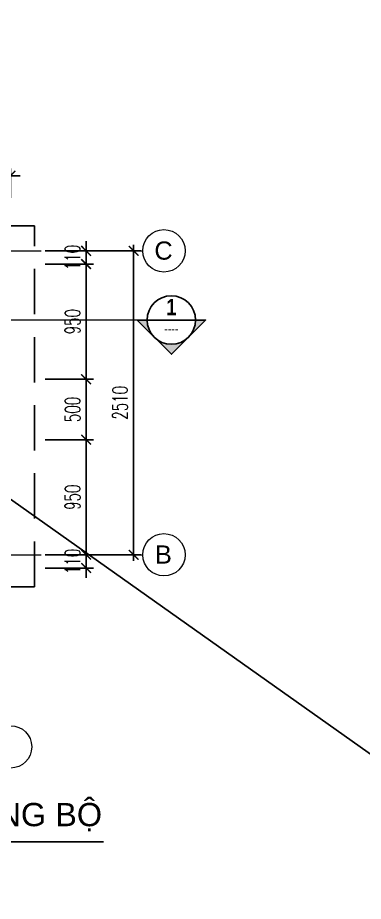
# Model space of a CAD drawing. Header units: millimetres. Extents: x -529861 to -223882, y -171969 to 61504.
# Drawn here: x -466624 to -463768, y -108252 to -100954 of the extents above; entities that cross this region are included whole.
import ezdxf
from ezdxf.enums import TextEntityAlignment as Align

# ---------------------------------------------------------------- set-up
doc = ezdxf.new("R2010")
doc.units = ezdxf.units.MM
doc.header["$LTSCALE"] = 5000
doc.linetypes.add('CENTER', pattern=[2, 1.25, -0.25, 0.25, -0.25])
doc.linetypes.add('HIDDEN', pattern=[0.375, 0.25, -0.125])
doc.layers.get('Defpoints').update_dxf_attribs({"color": 143})
for name, color, linetype, lineweight in [('06- General text', 2, 'Continuous', 25), ('07- Hidden', 8, 'HIDDEN', 15), ('08- Note', 6, 'Continuous', 25), ('kata_grid', 8, 'CENTER', 5), ('S-dims', 8, 'Continuous', 18), ('S-GRID-IDEN', 7, 'Continuous', 9), ('S-TEXT35', 3, 'Continuous', 30)]:
    doc.layers.add(name, color=color, linetype=linetype, lineweight=lineweight)
doc.layers.add('KCS_HIDDEN', color=8, linetype='HIDDEN')
doc.layers.add('KCS_Plotter', color=11, linetype='Continuous', plot=False)
doc.styles.add('.VnArialH', font='')
doc.styles.add('Arial_1', font='arial.ttf', dxfattribs={"height": 299.9999999999997})
doc.styles.add('Brief text', font='')
doc.styles.add('General text 1', font='')
doc.styles.add('VNAVANTH', font='')
doc.styles.add('vnsimpli', font='vnsimli.shx', dxfattribs={"width": 0.65})
doc.styles.get('.VnArialH').set_extended_font_data('.VnArialH')
doc.styles.get('Brief text').set_extended_font_data('.VnHelvetInsH', bold=True)
doc.styles.get('General text 1').set_extended_font_data('.VnAvantH')
doc.styles.get('VNAVANTH').set_extended_font_data('.VnAvantH')
doc.dimstyles.new('KCS_DIM75', dxfattribs={"dimscale": 75, "dimtxt": 2.5, "dimasz": 1.6, "dimexe": 1.2, "dimexo": 0, "dimgap": 1, "dimtad": 1, "dimdec": 0, "dimzin": 0, "dimdsep": 46, "dimtxsty": 'vnsimpli', "dimblk": 'ARCHTICK', "dimcen": 0, "dimdle": 1, "dimclrd": 256, "dimclre": 256, "dimclrt": 2, "dimadec": 0, "dimazin": 0, "dimtfac": 1, "dimtdec": 0, "dimtix": 1, "dimtmove": 2, "dimatfit": 3, "dimfxl": 1, "dimtolj": 1, "dimtzin": 0, "dimarcsym": 0})

# ---------------------------------------------------------------- blocks, each defined once
blk = doc.blocks.new('Grid - CIRCLE 3_5mm-333445-MB CHI TIẾT THANG TẦNG 1')
at = {"layer": 'S-GRID-IDEN'}
blk.add_circle((0, 0), 3.500000000000003, dxfattribs=at)
blk = doc.blocks.new('_ArchTick')
at = {"color": 0, "linetype": 'ByBlock', "const_width": 0.15}
blk.add_lwpolyline([(-0.5, -0.5), (0.5, 0.5)], dxfattribs=at)
blk = doc.blocks.new('*D1321')
at = {"layer": 'Defpoints', "color": 0, "linetype": 'ByBlock', "ltscale": 1500, "transparency": 16777216}
for p in [(-466396.5201228735, -105389.7724377526), (-466058.3633587697, -105389.7724377526), (-466396.5201228735, -105499.7724377526)]:
    blk.add_point(p, dxfattribs=at)
at = {"layer": 'S-dims', "linetype": 'ByBlock', "lineweight": -2, "ltscale": 1500, "transparency": 16777216}
for p, q in [((-466058.3633587697, -105389.7724377526), (-466058.3633587697, -105309.7724377526)), ((-466396.5201228735, -105389.7724377526), (-465998.3633587697, -105389.7724377526)), ((-466058.3633587697, -105499.7724377526), (-466058.3633587697, -105389.7724377526)), ((-466396.5201228735, -105499.7724377526), (-465998.3633587697, -105499.7724377526)), ((-466058.3633587697, -105499.7724377526), (-466058.3633587697, -105579.7724377526))]:
    blk.add_line(p, q, dxfattribs=at)
at = {"layer": 'S-dims', "linetype": 'ByBlock', "lineweight": -2, "ltscale": 1500, "transparency": 16777216, "xscale": 80, "yscale": 80, "zscale": 80}
for p, rotation in [((-466058.3633587697, -105389.7724377526), 270), ((-466058.3633587697, -105499.7724377526), 90)]:
    blk.add_blockref('_ArchTick', p, dxfattribs=dict(at, rotation=rotation))
at = {"layer": 'S-dims', "color": 2, "linetype": 'ByBlock', "ltscale": 1500, "transparency": 16777216, "insert": (-466170.8633587697, -105444.7724377526), "char_height": 125, "attachment_point": 5, "rotation": 90, "style": 'vnsimpli'}
blk.add_mtext('\\A1;110', dxfattribs=at)
blk = doc.blocks.new('*D1322')
at = {"layer": 'Defpoints', "color": 0, "linetype": 'ByBlock', "ltscale": 1500, "transparency": 16777216}
for p in [(-466396.5201228735, -104439.7724377525), (-466058.3633587699, -104439.7724377525), (-466396.5201228735, -105389.7724377526)]:
    blk.add_point(p, dxfattribs=at)
at = {"layer": 'S-dims', "linetype": 'ByBlock', "lineweight": -2, "ltscale": 1500, "transparency": 16777216}
for p, q in [((-466058.3633587699, -105439.7724377526), (-466058.3633587699, -104389.7724377525)), ((-466396.5201228735, -104439.7724377525), (-465998.3633587699, -104439.7724377525)), ((-466396.5201228735, -105389.7724377526), (-465998.3633587699, -105389.7724377526))]:
    blk.add_line(p, q, dxfattribs=at)
at = {"layer": 'S-dims', "linetype": 'ByBlock', "lineweight": -2, "ltscale": 1500, "transparency": 16777216, "xscale": 80, "yscale": 80, "zscale": 80}
for p, rotation in [((-466058.3633587699, -104439.7724377525), 90), ((-466058.3633587699, -105389.7724377526), 270)]:
    blk.add_blockref('_ArchTick', p, dxfattribs=dict(at, rotation=rotation))
at = {"layer": 'S-dims', "color": 2, "linetype": 'ByBlock', "ltscale": 1500, "transparency": 16777216, "insert": (-466170.8633587699, -104914.7724377526), "char_height": 125, "attachment_point": 5, "rotation": 90, "style": 'vnsimpli'}
blk.add_mtext('\\A1;950', dxfattribs=at)
blk = doc.blocks.new('*D1323')
at = {"layer": 'Defpoints', "color": 0, "linetype": 'ByBlock', "ltscale": 1500, "transparency": 16777216}
for p in [(-466396.5201228735, -103939.7724377526), (-466058.3633587701, -103939.7724377526), (-466396.5201228735, -104439.7724377525)]:
    blk.add_point(p, dxfattribs=at)
at = {"layer": 'S-dims', "linetype": 'ByBlock', "lineweight": -2, "ltscale": 1500, "transparency": 16777216}
for p, q in [((-466058.3633587701, -104489.7724377525), (-466058.3633587701, -103889.7724377526)), ((-466396.5201228735, -103939.7724377526), (-465998.3633587701, -103939.7724377526)), ((-466396.5201228735, -104439.7724377525), (-465998.3633587701, -104439.7724377525))]:
    blk.add_line(p, q, dxfattribs=at)
at = {"layer": 'S-dims', "linetype": 'ByBlock', "lineweight": -2, "ltscale": 1500, "transparency": 16777216, "xscale": 80, "yscale": 80, "zscale": 80}
for p, rotation in [((-466058.3633587701, -103939.7724377526), 90), ((-466058.3633587701, -104439.7724377525), 270)]:
    blk.add_blockref('_ArchTick', p, dxfattribs=dict(at, rotation=rotation))
at = {"layer": 'S-dims', "color": 2, "linetype": 'ByBlock', "ltscale": 1500, "transparency": 16777216, "insert": (-466170.8633587701, -104189.7724377526), "char_height": 125, "attachment_point": 5, "rotation": 90, "style": 'vnsimpli'}
blk.add_mtext('\\A1;500', dxfattribs=at)
blk = doc.blocks.new('*D1324')
at = {"layer": 'Defpoints', "color": 0, "linetype": 'ByBlock', "ltscale": 1500, "transparency": 16777216}
for p in [(-466396.5201228735, -102989.7724377526), (-466058.3633587704, -102989.7724377526), (-466396.5201228735, -103939.7724377526)]:
    blk.add_point(p, dxfattribs=at)
at = {"layer": 'S-dims', "linetype": 'ByBlock', "lineweight": -2, "ltscale": 1500, "transparency": 16777216}
for p, q in [((-466058.3633587704, -103989.7724377526), (-466058.3633587704, -102939.7724377526)), ((-466396.5201228735, -102989.7724377526), (-465998.3633587704, -102989.7724377526)), ((-466396.5201228735, -103939.7724377526), (-465998.3633587704, -103939.7724377526))]:
    blk.add_line(p, q, dxfattribs=at)
at = {"layer": 'S-dims', "linetype": 'ByBlock', "lineweight": -2, "ltscale": 1500, "transparency": 16777216, "xscale": 80, "yscale": 80, "zscale": 80}
for p, rotation in [((-466058.3633587704, -102989.7724377526), 90), ((-466058.3633587704, -103939.7724377526), 270)]:
    blk.add_blockref('_ArchTick', p, dxfattribs=dict(at, rotation=rotation))
at = {"layer": 'S-dims', "color": 2, "linetype": 'ByBlock', "ltscale": 1500, "transparency": 16777216, "insert": (-466170.8633587704, -103464.7724377526), "char_height": 125, "attachment_point": 5, "rotation": 90, "style": 'vnsimpli'}
blk.add_mtext('\\A1;950', dxfattribs=at)
blk = doc.blocks.new('*D1325')
at = {"layer": 'Defpoints', "color": 0, "linetype": 'ByBlock', "ltscale": 1500, "transparency": 16777216}
for p in [(-466396.5201228735, -102879.7724377526), (-466058.3633587706, -102879.7724377526), (-466396.5201228735, -102989.7724377526)]:
    blk.add_point(p, dxfattribs=at)
at = {"layer": 'S-dims', "linetype": 'ByBlock', "lineweight": -2, "ltscale": 1500, "transparency": 16777216}
for p, q in [((-466058.3633587706, -102879.7724377526), (-466058.3633587706, -102799.7724377526)), ((-466396.5201228735, -102879.7724377526), (-465998.3633587706, -102879.7724377526)), ((-466058.3633587706, -102989.7724377526), (-466058.3633587706, -102879.7724377526)), ((-466396.5201228735, -102989.7724377526), (-465998.3633587706, -102989.7724377526)), ((-466058.3633587706, -102989.7724377526), (-466058.3633587706, -103069.7724377526))]:
    blk.add_line(p, q, dxfattribs=at)
at = {"layer": 'S-dims', "linetype": 'ByBlock', "lineweight": -2, "ltscale": 1500, "transparency": 16777216, "xscale": 80, "yscale": 80, "zscale": 80}
for p, rotation in [((-466058.3633587706, -102879.7724377526), 270), ((-466058.3633587706, -102989.7724377526), 90)]:
    blk.add_blockref('_ArchTick', p, dxfattribs=dict(at, rotation=rotation))
at = {"layer": 'S-dims', "color": 2, "linetype": 'ByBlock', "ltscale": 1500, "transparency": 16777216, "insert": (-466170.8633587706, -102934.7724377526), "char_height": 125, "attachment_point": 5, "rotation": 90, "style": 'vnsimpli'}
blk.add_mtext('\\A1;110', dxfattribs=at)
blk = doc.blocks.new('*D1326')
at = {"layer": 'Defpoints', "color": 0, "linetype": 'ByBlock', "ltscale": 1500, "transparency": 16777216}
for p in [(-466396.5201228735, -102879.7724377526), (-465665.7973422759, -102879.7724377526), (-466327.4758349905, -105389.7724377526)]:
    blk.add_point(p, dxfattribs=at)
at = {"layer": 'S-dims', "linetype": 'ByBlock', "lineweight": -2, "ltscale": 1500, "transparency": 16777216}
for p, q in [((-466396.5201228735, -102879.7724377526), (-465605.7973422759, -102879.7724377526)), ((-465665.7973422759, -105439.7724377526), (-465665.7973422759, -102829.7724377526)), ((-466327.4758349905, -105389.7724377526), (-465605.7973422759, -105389.7724377526))]:
    blk.add_line(p, q, dxfattribs=at)
at = {"layer": 'S-dims', "linetype": 'ByBlock', "lineweight": -2, "ltscale": 1500, "transparency": 16777216, "xscale": 80, "yscale": 80, "zscale": 80}
for p, rotation in [((-465665.7973422759, -102879.7724377526), 90), ((-465665.7973422759, -105389.7724377526), 270)]:
    blk.add_blockref('_ArchTick', p, dxfattribs=dict(at, rotation=rotation))
at = {"layer": 'S-dims', "color": 2, "linetype": 'ByBlock', "ltscale": 1500, "transparency": 16777216, "insert": (-465778.2973422759, -104134.7724377526), "char_height": 125, "attachment_point": 5, "rotation": 90, "style": 'vnsimpli'}
blk.add_mtext('\\A1;2510', dxfattribs=at)
blk = doc.blocks.new('*D1333')
at = {"layer": 'Defpoints', "color": 0, "linetype": 'ByBlock', "ltscale": 1500, "transparency": 16777216}
for p in [(-466682.7442647686, -102258.973542521), (-466902.7442647683, -102442.254448815), (-466682.7442647686, -102442.254448815)]:
    blk.add_point(p, dxfattribs=at)
at = {"layer": 'S-dims', "linetype": 'ByBlock', "lineweight": -2, "ltscale": 1500, "transparency": 16777216}
for p, q in [((-466902.7442647683, -102442.254448815), (-466902.7442647683, -102198.973542521)), ((-466682.7442647686, -102442.254448815), (-466682.7442647686, -102198.973542521)), ((-466902.7442647683, -102258.973542521), (-466982.7442647683, -102258.973542521)), ((-466902.7442647683, -102258.973542521), (-466682.7442647686, -102258.973542521)), ((-466682.7442647686, -102258.973542521), (-466602.7442647686, -102258.973542521))]:
    blk.add_line(p, q, dxfattribs=at)
at = {"layer": 'S-dims', "linetype": 'ByBlock', "lineweight": -2, "ltscale": 1500, "transparency": 16777216, "xscale": 80, "yscale": 80, "zscale": 80}
blk.add_blockref('_ArchTick', (-466902.7442647683, -102258.973542521), dxfattribs=at)
at = {"layer": 'S-dims', "linetype": 'ByBlock', "lineweight": -2, "ltscale": 1500, "transparency": 16777216, "xscale": 80, "yscale": 80, "zscale": 80, "rotation": 180}
blk.add_blockref('_ArchTick', (-466682.7442647686, -102258.973542521), dxfattribs=at)
at = {"layer": 'S-dims', "color": 2, "linetype": 'ByBlock', "ltscale": 1500, "transparency": 16777216, "insert": (-466792.7442647684, -102146.473542521), "char_height": 125, "attachment_point": 5, "style": 'vnsimpli'}
blk.add_mtext('\\A1;220', dxfattribs=at)
blk = doc.blocks.new('*U1335')
blk.add_line((1.00364818687926, 0.0041041847255062), (135.108854791882, -1.969850392908226e-12))
for major_axis, ratio, start_param, end_param in [((9.036144578272506, 0.003305663733417841), 0.9999999985452653, -0.1766373959880079, 3.316766794115412), ((-9.036143618278757, 0.005317582842727809), 0.9999999985453222, 0.6128268266196271, 2.529211183375953)]:
    blk.add_ellipse((10.0397933595124, 0.003672959700233425), major_axis=major_axis, ratio=ratio, start_param=start_param, end_param=end_param)
at = {"layer": 'S-TEXT35', "style": 'VNAVANTH'}
for tag, p in [('VIET_NAME', (21.6372146121098, 3.328628873367961)), ('ENGLISH_NAME', (21.6372146121098, -7.828627578268879))]:
    blk.add_attdef(tag, p, '', height=5, dxfattribs=at)
for tag, height, p in [('VIEW-NUMBER', 5, (10.04016064258418, 1.499999999999151)), ('SHEET_NUMBER', 2.5, (10.03648768282664, -5.000000000000849))]:
    blk.add_attdef(tag, text='', height=height, dxfattribs=at).set_placement(p, align=Align.CENTER)
blk = doc.blocks.new('*U1360')
at = {"layer": '08- Note'}
h = blk.add_hatch(color=256, dxfattribs=at)
h.paths.add_polyline_path([(2.069255059081114e-10, -8.485281374530594), (-4.242640686907175, -4.242640687397182, 0.1989123673796904), (2.145237846840671e-10, -6.000000000290134, 0.1989123673796165), (4.242640687342043, -4.242640687415355)])
h.paths.add_polyline_path([(-8.48528137403094, -2.546739777511745e-10), (-5.999999999780816, -2.599985197726982e-10, 0.1989123673800045), (-4.242640686907744, -4.242640687397182)])
h.paths.add_polyline_path([(4.242640687342043, -4.242640687415355, 0.1989123673800453), (6.000000000235565, -2.856983012910232e-10), (8.48528137448455, -2.921597116897628e-10)])
blk.add_hatch(color=256, dxfattribs=at).paths.add_polyline_path([(143.7938012614756, -2.90776294093187e-10), (144.8674255532544, -2.907743378140759e-10), (144.8674255532544, -2.400000000322201), (143.7938012614755, -2.400000000322203)])
at = {"ltscale": 500}
blk.add_line((6.000000000240113, -2.182677956673897e-10), (144.8674255532544, -2.180147616722425e-10), dxfattribs=at)
at = {"layer": '08- Note'}
blk.add_line((-6.000000000021828, 0), (6.000000000021828, 0), dxfattribs=at)
blk.add_lwpolyline([(-5.999999999780816, -2.599985197726982e-10), (-8.485281374030372, -2.546739777511745e-10), (2.069255059081114e-10, -8.48528137453173), (8.485281374485119, -2.910228433125466e-10), (6.000000000235565, -2.856983012910232e-10)], dxfattribs=at)
blk.add_lwpolyline([(143.7938012614756, -2.90776294093187e-10), (144.8674255532544, -2.907743378140759e-10), (144.8674255532544, -2.400000000322201), (143.7938012614755, -2.400000000322203)], close=True, dxfattribs=at)
blk.add_circle((0, 0), 6.000000000008123, dxfattribs=at)
at = {"layer": '06- General text', "style": 'Brief text', "width": 0.8}
blk.add_attdef('VIEW-NUMBER', text='', height=4, dxfattribs=at).set_placement((0, 0), align=Align.BOTTOM_CENTER)
at = {"layer": '06- General text', "style": 'General text 1', "width": 0.8}
blk.add_attdef('SHEET-NUMBER', text='', height=2.5, dxfattribs=at).set_placement((0, -0.8735977943960904), align=Align.TOP_CENTER)

msp = doc.modelspace()

# ---------------------------------------------------------------- linework, layer by layer
at = {"layer": 'kata_grid', "ltscale": 0.1}
for p, q in [((-471053.8881873147, -102879.7724377525), (-465590.7973422756, -102879.7724377526)), ((-471053.8881873147, -105389.7724377525), (-465590.7973422756, -105389.7724377526))]:
    msp.add_line(p, q, dxfattribs=at)
at = {"layer": 'KCS_HIDDEN', "ltscale": 0.3}
msp.add_lwpolyline([(-470627.4732289882, -105653.9615208993), (-466485.4962580792, -105653.9615208993), (-466485.4962580792, -102673.2521711182), (-470627.4732289882, -102673.2521711182)], close=True, dxfattribs=at)
at = {"layer": 'KCS_Plotter', "linetype": 'ByBlock', "ltscale": 1500}
msp.add_line((-472309.8424399405, -100954.1645892626), (-451706.4799399405, -115523.6847344618), dxfattribs=at)

# ---------------------------------------------------------------- block references
ref = msp.add_blockref('*U1335', (-471104.4815137434, -107759.2645797869), dxfattribs=dict(xscale=38.40000000000001, yscale=38.40000000000001, zscale=38.40000000000001))
ref.add_attrib('SHEET_NUMBER', '---', dxfattribs={"layer": 'S-TEXT35', "height": 96, "style": 'VNAVANTH'}).set_placement((-470718.9393450688, -107989.6645797869), align=Align.CENTER)
ref.add_attrib('ENGLISH_NAME', 'tÇng 1  - tÇng 2', (-470218.1971763943, -108059.8838787944), dxfattribs={"layer": 'S-TEXT35', "height": 192, "style": '.VnArialH'})
ref.add_attrib('VIET_NAME', 'MÆt b»ng thÐp sµn thang bé', (-470218.1971763944, -107631.445231049), dxfattribs={"layer": 'S-TEXT35', "height": 192, "style": '.VnArialH'})
ref.add_attrib('VIEW-NUMBER', 'a', dxfattribs={"layer": 'S-TEXT35', "height": 192, "style": 'VNAVANTH'}).set_placement((-470718.9393450688, -107663.2645797869), align=Align.CENTER)
at = {"layer": '07- Hidden'}
ref = msp.add_blockref('*U1360', (-465354.4549262885, -103451.1630875444), dxfattribs=dict(at, xscale=-33.33333333333333, yscale=33.33333333333333, zscale=33.33333333333333))
ref.add_attrib('VIEW-NUMBER', '1', dxfattribs={"layer": '06- General text', "height": 133.3333333333333, "style": 'Brief text', "width": 0.8}).set_placement((-465354.4549262885, -103451.1630875444), align=Align.BOTTOM_CENTER)
ref.add_attrib('SHEET-NUMBER', '----', dxfattribs={"layer": '06- General text', "height": 83.33333333333331, "style": 'General text 1', "width": 0.8}).set_placement((-465354.4549262885, -103480.2830140242), align=Align.TOP_CENTER)
at = {"layer": 'S-GRID-IDEN', "xscale": 49.99999999999998, "yscale": 49.99999999999998, "zscale": 49.99999999999998, "rotation": 269.9999999999994}
for p in [(-465415.7973422756, -102879.7724377526), (-465415.7973422756, -105389.7724377526)]:
    msp.add_blockref('Grid - CIRCLE 3_5mm-333445-MB CHI TIẾT THANG TẦNG 1', p, dxfattribs=at)
at = {"layer": 'S-GRID-IDEN', "xscale": 49.99999999999998, "yscale": 49.99999999999998, "zscale": 49.99999999999998}
msp.add_blockref('Grid - CIRCLE 3_5mm-333445-MB CHI TIẾT THANG TẦNG 1', (-466682.7442647683, -106976.48862345), dxfattribs=at)

# ---------------------------------------------------------------- texts
at = {"layer": 'S-GRID-IDEN', "char_height": 149.9999999999999, "attachment_point": 1, "style": 'Arial_1'}
for s, insert, width in [('C', (-465494.8371012294, -102802.5343196608), 184.3881249999999), ('B', (-465489.8371012294, -105312.5343196608), 172.3628124999999)]:
    msp.add_mtext(s, dxfattribs=dict(at, insert=insert, width=width))

# ---------------------------------------------------------------- dimensions: what is measured, and where the dimension line sits
at = {"layer": 'S-dims', "linetype": 'ByBlock', "ltscale": 1500}
dim = msp.add_linear_dim(base=(-466682.7442647686, -102258.973542521), p1=(-466902.7442647683, -102442.254448815), p2=(-466682.7442647686, -102442.254448815), dimstyle='KCS_DIM75', override={"dimscale": 50}, dxfattribs=at)
dim.commit()
dim.dimension.update_dxf_attribs({"geometry": '*D1333', "text_midpoint": (-466792.7442647684, -102146.473542521)})
for base, p1, p2, picture, middle in [((-466058.3633587706, -102879.7724377526), (-466396.5201228735, -102989.7724377526), (-466396.5201228735, -102879.7724377526), '*D1325', (-466170.8633587706, -102934.7724377526)), ((-465665.7973422759, -102879.7724377526), (-466327.4758349905, -105389.7724377526), (-466396.5201228735, -102879.7724377526), '*D1326', (-465778.2973422759, -104134.7724377526)), ((-466058.3633587704, -102989.7724377526), (-466396.5201228735, -103939.7724377526), (-466396.5201228735, -102989.7724377526), '*D1324', (-466170.8633587704, -103464.7724377526)), ((-466058.3633587701, -103939.7724377526), (-466396.5201228735, -104439.7724377525), (-466396.5201228735, -103939.7724377526), '*D1323', (-466170.8633587701, -104189.7724377526)), ((-466058.3633587699, -104439.7724377525), (-466396.5201228735, -105389.7724377526), (-466396.5201228735, -104439.7724377525), '*D1322', (-466170.8633587699, -104914.7724377526)), ((-466058.3633587697, -105389.7724377526), (-466396.5201228735, -105499.7724377526), (-466396.5201228735, -105389.7724377526), '*D1321', (-466170.8633587697, -105444.7724377526))]:
    dim = msp.add_linear_dim(base=base, p1=p1, p2=p2, angle=90, dimstyle='KCS_DIM75', override={"dimscale": 50}, dxfattribs=at)
    dim.commit()
    dim.dimension.update_dxf_attribs({"geometry": picture, "text_midpoint": middle})

doc.saveas('drawing.dxf')
